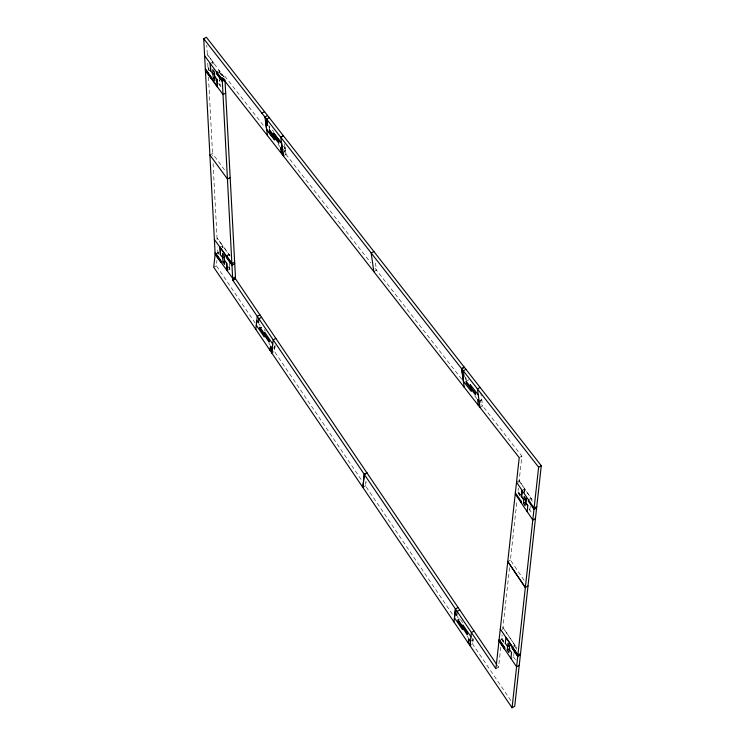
<?xml version="1.0" encoding="UTF-8"?>
<svg xmlns="http://www.w3.org/2000/svg" width="745" height="745" viewBox="0 0 745 745"><rect width="100%" height="100%" fill="white"/><g stroke="black" fill="none" stroke-linecap="round" stroke-linejoin="round"><path stroke-width="0.56" stroke-dasharray="3.73 2.79" d="M471.399 637.413L473.084 639.88L472.628 644.08L511.48 701.473M503.546 642.143L501.655 639.359L502.121 634.954M520.494 496.356L517.887 492.501L518.352 488.077M255.237 323.116L216.367 265.732L216.963 260.312M275.063 345.354L274.411 351.407L271.757 352.906M473.205 638.642L472.6 644.071L469.974 645.57M495.909 668.731L498.563 667.241L500.901 646.045M502.707 629.665L509.654 566.898M524.089 580.271L510.418 560.026L517.002 500.519M518.939 482.797L521.872 456.163L481.587 404.619M524.527 492.017L524.853 489.065L519.181 480.683L516.518 482.173M524.284 493.963L524.834 489.046L522.18 490.536M514.125 652.061L513.575 656.978L511.796 657.965M514.748 646.39L516.63 649.174L514.748 646.409L514.879 645.17L502.94 627.551L516.62 647.787M529.816 510.12L530.468 504.216M523.083 490.052L524.853 489.065L531.12 498.321L530.989 499.541L533.504 503.257M274.961 345.931L274.346 351.333L362.275 481.168M210.295 63.502L212.949 62.012L207.278 54.273L206.793 45.194M216.581 72.079L219.235 70.589L224.916 78.309M216.665 73.606L219.319 72.116L219.235 70.579L219.309 72.116L222.466 76.418L219.319 72.116M209.885 155.034L212.539 153.544L225.428 171.117M282.504 149.885L285.158 148.395L284.069 146.998M283.351 155.873L286.005 154.373L284.646 144.577M220.045 247.284L222.699 245.794L229.004 254.436L229.088 255.954M215.147 254.231L217.801 252.732L219.16 254.688M215.165 254.324L217.829 252.834L217.745 251.307L219.002 253.021L217.726 251.288L217.493 246.874M227.225 255.358L228.994 254.371L230.252 256.084M226.35 255.926L229.004 254.436M213.713 267.222L216.367 265.732M227.998 270.156L229.767 269.131L229.441 262.845M373.832 271.655L376.486 270.165L375.061 260.256M272.214 348.707L274.868 347.217L273.21 344.777M466.081 381.291L468.735 379.801M479.193 401.527L481.847 400.037L480.208 397.942M480.022 407.515L482.686 406.016L480.925 393.407M362.871 487.463L365.525 485.973L366.009 481.624L365.478 485.898L453.351 615.659M519.218 457.654L521.872 456.163M528.466 499.811L531.12 498.321M507.755 561.562L510.409 560.063M458.119 619.784L459.888 618.788M470.43 641.37L473.084 639.88M498.992 640.849L501.655 639.359M512.225 646.679L514.879 645.179L516.769 647.954M283.491 146.271L285.13 148.357M277.96 144.111L280.083 146.83M284.367 152.278L284.087 150.285L284.329 152.259L370.787 262.873M272.288 129.947L273.611 131.642M224.776 76.083L264.503 126.901M375.061 268.34L461.9 379.428M474.677 395.772L476.8 398.491M224.217 77.387L207.268 54.264L207.389 56.49M218.769 83.654L220.026 85.368L219.747 80.078M207.753 63.111L208.069 69.034L209.326 70.747M222.699 245.794L222.811 247.908L222.718 245.85L217.028 238.055L212.968 161.6M227.886 266.561L230.699 270.426M208.06 68.987L209.41 70.84M218.909 83.822L221.619 87.528M229.907 255.619L217.028 238L217.14 240.263M217.829 252.834L219.086 254.557M519.172 480.674L533.625 502.018M501.646 639.35L503.601 642.237M513.37 656.671L515.978 660.517M497.278 665.332L498.563 667.241M264.177 329.467L265.341 331.19M460.634 619.551L462.971 622.997M258.943 323.712L260.163 325.518M457.123 616.348L458.38 618.192M268.852 343.221L270.156 345.14M467.041 635.867L468.335 637.776M528.959 508.882L531.567 512.737M517.896 492.501L520.41 496.207M284.506 143.934L286.005 154.373M268.954 125.402L269.411 128.68M480.488 399.935L480.907 402.933M465.737 377.613L466.044 379.82M269.047 125.98L269.355 128.187M465.69 377.091L466.137 380.36M219.626 77.955L220.017 85.349M228.994 254.371L229.069 255.898M229.544 264.913L229.767 269.131M208.488 77.098L212.66 155.807M209.252 69.248L207.995 67.534L209.252 69.22M503.657 640.914L501.776 638.13L503.676 640.923M520.513 494.969L518.008 491.253L520.55 494.987M213.061 64.126L212.949 62.012L213.061 64.117"/><path stroke-width="1.12" d="M270.556 346.267L270.1 350.467L270.556 346.267L272.214 348.707L271.757 352.906M468.773 638.931L468.316 643.131L468.745 638.912L470.43 641.37L469.974 645.57L471.389 632.524L474.053 631.043L496.626 664.382M515.242 493.991L519.218 457.654L222.122 77.573L232.747 280.157L495.909 668.731L515.233 494L532.815 520.01L535.478 518.483M520.401 654.762L517.756 656.243L538.626 467.199L477.443 388.918L480.097 387.437M224.012 78.812L222.261 79.799L216.581 72.069L216.655 73.606L222.327 81.345L224.981 79.855L235.439 276.917L232.785 278.406L215.147 254.231L213.713 267.222L512.066 707.75L514.721 706.26L520.541 653.523M474.053 631.043L235.401 278.667L235.448 276.898M255.824 329.392L257.258 316.355L259.921 314.856M259.763 328.368L259.903 327.12L269.234 340.884L269.094 342.141L259.763 328.368L261.532 327.381M264.438 335.269L264.252 336.973L256.28 325.202M264.559 333.993L264.745 332.289L272.717 344.06L272.204 348.707M362.824 487.388L364.258 474.351L366.913 472.861M362.871 487.463L364.314 474.425L366.968 472.935M458.11 607.492L455.446 608.991L454.497 617.875L462.468 629.637L462.626 627.905M462.775 626.657L462.934 624.925L470.933 636.733M504.775 647.973L499.113 639.62L504.793 647.982L504.654 649.212L499.001 640.849L516.583 666.822L512.066 707.75M505.296 643.317L505.948 637.403L517.887 655.013L520.532 653.57L541.28 465.709L269.234 117.663M521.034 501.124L520.895 502.344L521.006 501.106L515.344 492.743M523.828 499.839L524.219 496.375L525.905 498.88L525.123 505.771L523.428 503.266L523.81 499.821L521.537 496.459L522.18 490.536L521.537 496.459L523.81 499.821L526.464 498.331M505.296 643.308L507.587 646.707L507.978 643.242L509.664 645.738L508.891 652.639L507.205 650.143L507.587 646.688L510.25 645.207M526.082 501.776L526.343 499.476M510.921 658.478L511.564 652.555L509.273 649.174M519.237 665.332L516.583 666.831L517.747 656.252L512.094 647.899L512.225 646.66M527.162 511.61L527.795 505.687L525.523 502.326M528.456 499.802L528.335 501.04L533.988 509.394L536.642 507.904M271.683 352.823L273.182 339.869L275.836 338.37M453.956 621.954L455.446 608.991M214.681 76.325L214.914 80.665L213.219 78.355L212.753 69.695L214.448 72.004L214.672 76.316L216.972 79.464L217.372 86.858L205.341 69.024L211.003 76.726L211.086 78.262L205.415 70.524L203.72 38.74L206.374 37.25L267.567 115.549M214.756 73.038L212.977 74.025L210.686 70.896L210.295 63.502L210.686 70.896M213.219 78.355L214.988 77.359M225.688 93.088L223.034 94.578L205.406 70.477L215.165 254.324L220.837 262.072L220.753 260.536L215.091 252.797L220.744 260.517L220.827 262.054M203.72 38.74L261.895 113.175L264.549 111.685M281.573 143.263L273.666 133.141L274.002 135.562L269.383 129.649L269.634 131.437L274.272 137.378L274.607 139.799L266.682 129.658L265.779 123.046L267.418 125.141L266.58 119.163L269.206 117.626L267.567 115.531L264.913 117.04L267.52 135.646M280.744 137.276L283.398 135.786M283.454 135.851L280.8 137.35L283.333 155.873L281.545 143.217L273.638 133.104L273.974 135.534L278.611 141.457L278.863 143.254L274.244 137.341L274.588 139.771L266.701 129.677M230.168 177.552L227.514 179.089L209.885 154.988M220.045 247.284L220.436 254.678L222.746 257.854L224.506 256.811M226.722 263.236L227.113 270.631L226.731 263.283L224.422 260.107L224.655 264.438L222.96 262.128L224.729 261.132M234.759 263.702L232.095 265.127L226.415 257.388L226.34 255.861L232.012 263.59L234.656 262.11M232.84 279.3L235.494 277.81M232.747 280.157L235.401 278.667M232.896 280.381L235.55 278.891M373.897 251.568L371.187 252.993L373.832 271.655M261.579 317.296L258.906 318.795L258.459 322.985L256.801 320.546M470.961 389.011L471.306 391.442L463.39 381.31L461.649 368.701L464.303 367.201L461.686 368.775L464.228 387.307M465.942 369.306L463.288 370.796L464.116 376.784L462.468 374.679M538.626 467.199L541.28 465.709M523.428 503.266L525.197 502.279M536.763 506.647L534.109 508.155L516.518 482.164M459.758 609.932L457.123 611.468L456.666 615.659L454.99 613.182M525.346 587.498L507.755 561.516L525.346 587.535L528 586.008M507.205 650.143L509.859 648.644M261.895 113.175L266.552 119.116L267.39 125.113L265.751 123.018M461.649 368.701L477.443 388.927M282.476 149.857L280.837 147.761L281.675 153.749L280.865 147.789L282.504 149.885M266.58 119.163L461.686 368.775M470.365 384.783L470.7 387.204L470.365 384.783L478.271 394.897M479.193 401.527L477.554 399.432L478.392 405.42M204.614 55.754L222.243 79.808M222.345 81.335L216.665 73.606L216.581 72.069M232.105 265.192L220.064 247.34L220.446 254.715M214.364 239.499L232.002 263.6M512.094 647.889L517.756 656.243M525.504 502.307L527.795 505.687M500.286 629.041L517.868 655.06M477.443 388.918L480.031 407.515M216.972 79.454L217.363 86.839M222.727 257.807L222.96 262.128M224.441 260.145L224.217 255.842L222.522 253.524L222.746 257.854M458.119 619.784L457.979 621.041L467.283 634.777L467.422 633.529L458.119 619.784M475.338 393.137L466.081 381.291L466.323 383.079L475.589 394.924L475.338 393.137"/></g></svg>
